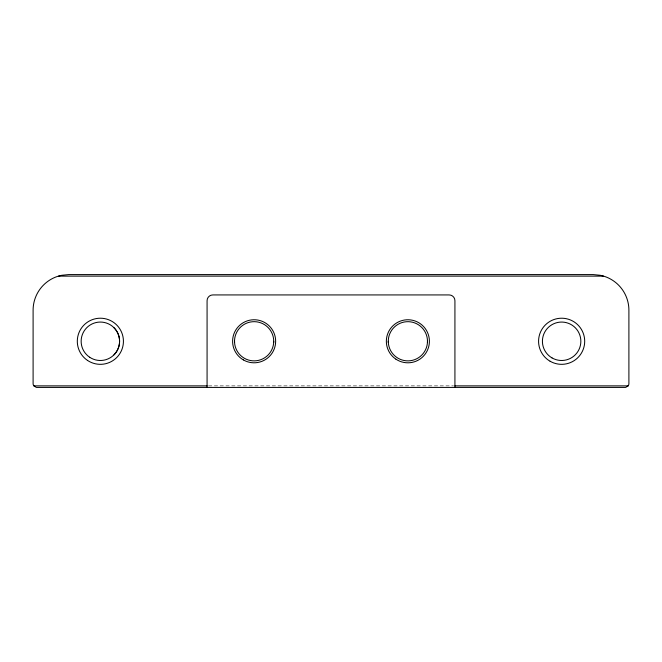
<?xml version="1.0" encoding="UTF-8"?>
<svg xmlns="http://www.w3.org/2000/svg" width="662" height="662" viewBox="0 0 662 662"><rect width="100%" height="100%" fill="white"/><g stroke="black" fill="none" stroke-linecap="round" stroke-linejoin="round"><path stroke-width="0.5" stroke-dasharray="3.31 2.48" d="M208.53 385.872L453.47 385.872"/><path stroke-width="0.99" d="M273.687 342.56L273.729 341.278A19.603 19.603 0 0 0 244.319 324.297A19.603 19.603 0 0 0 244.319 358.25A19.603 19.603 0 0 0 273.72 341.278M427.437 342.56L427.478 341.278A19.603 19.603 0 0 0 398.077 324.297A19.603 19.603 0 0 0 398.077 358.25A19.603 19.603 0 0 0 427.478 341.278M113.955 354.865L114.816 353.947A19.206 19.206 0 0 0 114.816 328.609L113.955 327.69M58.446 276.128L603.554 276.128M33.87 385.872L207.074 385.872M454.926 385.872L628.13 385.872M388.271 341.278L388.313 342.56M234.522 341.278L234.563 342.56M454.926 387.411L454.926 300.697A5.768 5.768 0 0 0 449.159 294.929L212.841 294.929A5.768 5.768 0 0 0 207.074 300.697L207.074 387.411M628.255 385.706L625.805 387.336A2.764 1.953 0 0 1 625.052 387.411L36.948 387.411A2.764 1.953 0 0 1 36.195 387.336L33.745 385.706A3.84 3.84 0 0 1 33.1 383.571L33.1 310.213A35.624 35.624 0 0 1 57.28 276.484L61.781 275.276L68.732 274.589L593.268 274.589L600.219 275.276L604.72 276.476A35.624 35.624 0 0 1 628.9 310.213L628.9 383.571A3.84 3.84 0 0 1 628.255 385.706M89.693 357.257A19.215 19.215 0 0 0 119.541 342.535A19.215 19.215 0 0 0 91.869 324.041A19.215 19.215 0 0 0 89.693 357.257M243.359 359.913A21.523 21.523 0 0 0 275.649 341.278A21.523 21.523 0 0 0 243.359 322.634A21.523 21.523 0 0 0 243.359 359.913M395.917 359.176A21.523 21.523 0 0 0 429.357 342.684A21.523 21.523 0 0 0 398.358 321.972A21.523 21.523 0 0 0 395.917 359.176M552.025 357.919A19.215 19.215 0 0 0 580.847 341.278A19.215 19.215 0 0 0 552.025 324.637A19.215 19.215 0 0 0 552.025 357.919M87.558 360.451A23.062 23.062 0 0 0 123.38 342.784A23.062 23.062 0 0 0 90.164 320.59A23.062 23.062 0 0 0 87.558 360.451M550.105 361.245A23.062 23.062 0 0 0 584.695 341.278A23.062 23.062 0 0 0 550.105 321.302A23.062 23.062 0 0 0 550.105 361.245"/></g></svg>
